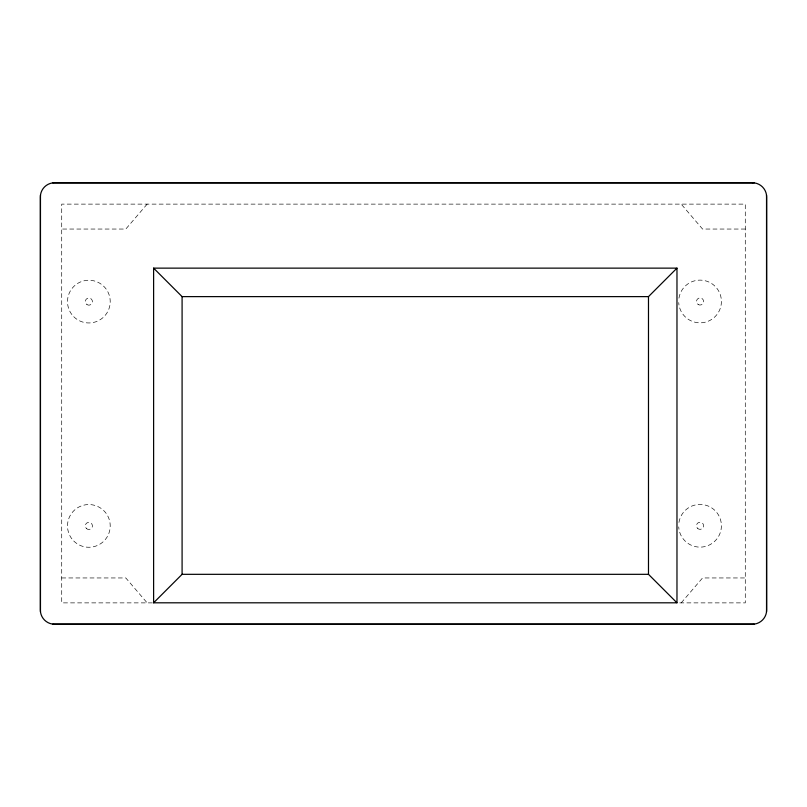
<?xml version="1.0" encoding="UTF-8"?>
<svg xmlns="http://www.w3.org/2000/svg" width="807" height="807" viewBox="0 0 807 807"><rect width="100%" height="100%" fill="white"/><g stroke="black" fill="none" stroke-linecap="round" stroke-linejoin="round"><path stroke-width="0.61" stroke-dasharray="4.04 3.03" d="M147.156 204.121L125.801 229.047L61.715 229.047M681.199 602.879L702.564 577.953L745.285 577.953M745.285 229.047L702.564 229.047L681.199 204.121M61.715 577.953L125.801 577.953L147.156 602.879M152.352 602.879L61.715 602.879L61.715 204.121L745.285 204.121L745.285 602.879L678.566 602.879M678.949 298.136A21.365 21.365 0 0 1 712.309 283.983A21.365 21.365 0 0 1 710.402 320.167A21.365 21.365 0 0 1 678.717 302.595M678.949 522.442A21.365 21.365 0 0 1 712.309 508.289A21.365 21.365 0 0 1 710.402 544.463A21.365 21.365 0 0 1 678.717 526.89M698.196 304.521A3.561 3.561 0 0 0 703.613 301.576A3.561 3.561 0 0 0 698.348 298.358A3.561 3.561 0 0 0 698.196 304.521M697.53 528.303A3.561 3.561 0 0 0 703.492 526.699A3.561 3.561 0 0 0 699.124 522.341A3.561 3.561 0 0 0 697.53 528.303M73.75 541.013A21.365 21.365 0 0 0 109.49 531.43A21.365 21.365 0 0 0 83.333 505.273A21.365 21.365 0 0 0 73.75 541.013M86.339 528.424A3.561 3.561 0 0 0 92.301 526.82A3.561 3.561 0 0 0 87.943 522.462A3.561 3.561 0 0 0 86.339 528.424M73.75 316.707A21.365 21.365 0 0 0 109.49 307.134A21.365 21.365 0 0 0 83.333 280.967A21.365 21.365 0 0 0 73.75 316.707M87.005 304.642A3.561 3.561 0 0 0 92.422 301.697A3.561 3.561 0 0 0 87.156 298.479A3.561 3.561 0 0 0 87.005 304.642"/><path stroke-width="1.21" d="M153.612 602.809L182.089 574.322L648.485 574.322L676.972 602.809L676.972 268.136L153.612 268.136L153.612 602.809L676.972 602.809M153.612 268.136L182.089 296.623L648.485 296.623L676.972 268.136M52.727 182.886L754.273 182.886M52.727 624.114L754.273 624.114M766.529 195.143L766.529 611.857M648.485 296.623L648.485 574.322M182.089 296.623L182.089 574.322M40.471 195.143L40.471 611.857M752.406 182.765L54.594 182.765A14.244 14.244 0 0 0 40.35 196.999L40.35 610.001A14.244 14.244 0 0 0 54.594 624.235L752.406 624.235A14.244 14.244 0 0 0 766.65 610.001L766.65 196.999A14.244 14.244 0 0 0 752.406 182.765"/></g></svg>
